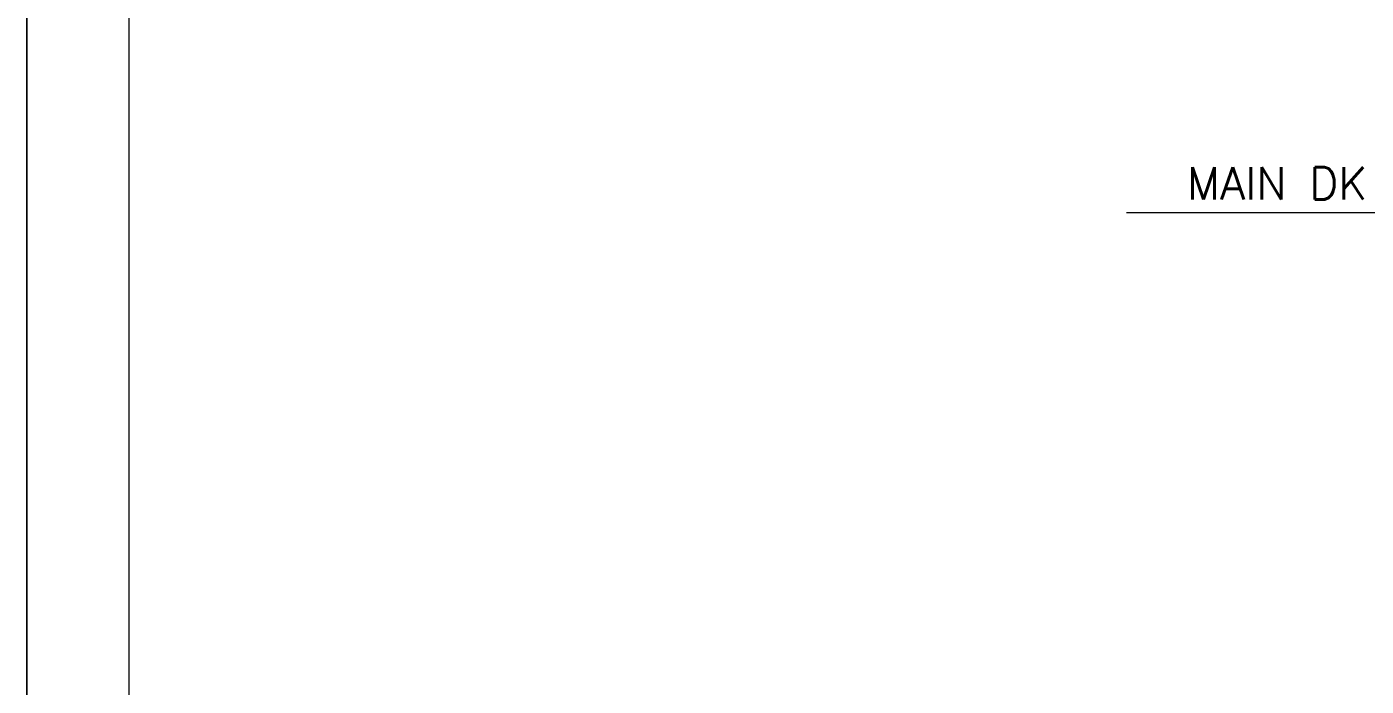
# Model space of a CAD drawing. Extents: x 475189 to 476029, y 1007718 to 1008015.
# Drawn here: x 475608.8 to 475674.4, y 1007808.4 to 1007840.6 of the extents above; entities that cross this region are included whole.
import ezdxf

# ---------------------------------------------------------------- set-up
doc = ezdxf.new("R2010")
doc.units = 0
doc.header["$LTSCALE"] = 4
doc.header["$MEASUREMENT"] = 0
doc.layers.get('0').update_dxf_attribs({"linetype": 'CONTINUOUS', "lineweight": 0})
doc.layers.add('R.B', color=6, linetype='CONTINUOUS', lineweight=0)
doc.layers.add('Template', color=7, linetype='CONTINUOUS', lineweight=0)
doc.styles.add('ROMANS', font='ROMANS.SHX')

# ---------------------------------------------------------------- blocks, each defined once
blk = doc.blocks.new('Goltens_Isometric_A3_2_8')
at = {"layer": 'Template', "color": 7, "linetype": 'ByBlock', "lineweight": 13, "flags": 128}
blk.add_lwpolyline([(420, 297), (420, 0)], dxfattribs=at)
blk = doc.blocks.new('A$C07fd2cc2')
at = {"color": 8}
blk.add_line((5018.9, 10230.4), (3228.8, 10230.4), dxfattribs=at)
at = {"color": 8, "style": 'ROMANS'}
blk.add_text('MAIN DK', height=150, dxfattribs=at).set_placement((3508.1, 10291.3))

msp = doc.modelspace()

# ---------------------------------------------------------------- linework, layer by layer
at = {"layer": 'Template', "flags": 128}
msp.add_lwpolyline([(475608.823, 1008015.338), (476028.823, 1008015.338), (476028.823, 1007718.338), (475608.823, 1007718.338)], close=True, dxfattribs=at)
at = {"layer": 'Template', "color": 7, "linetype": 'ByBlock', "lineweight": 13, "flags": 128}
msp.add_lwpolyline([(475613.817, 1008010.344), (475613.817, 1007723.332)], dxfattribs=at)

# ---------------------------------------------------------------- block references
at = {"layer": 'R.B', "xscale": 0.01057760885816948, "yscale": 0.01057760885816948, "zscale": 0.01057760885816948}
msp.add_blockref('A$C07fd2cc2', (475628.506, 1007723.332), dxfattribs=at)
at = {"layer": 'Template', "ltscale": 1.5}
msp.add_blockref('Goltens_Isometric_A3_2_8', (475188.823, 1007718.338), dxfattribs=at)

doc.saveas('drawing.dxf')
